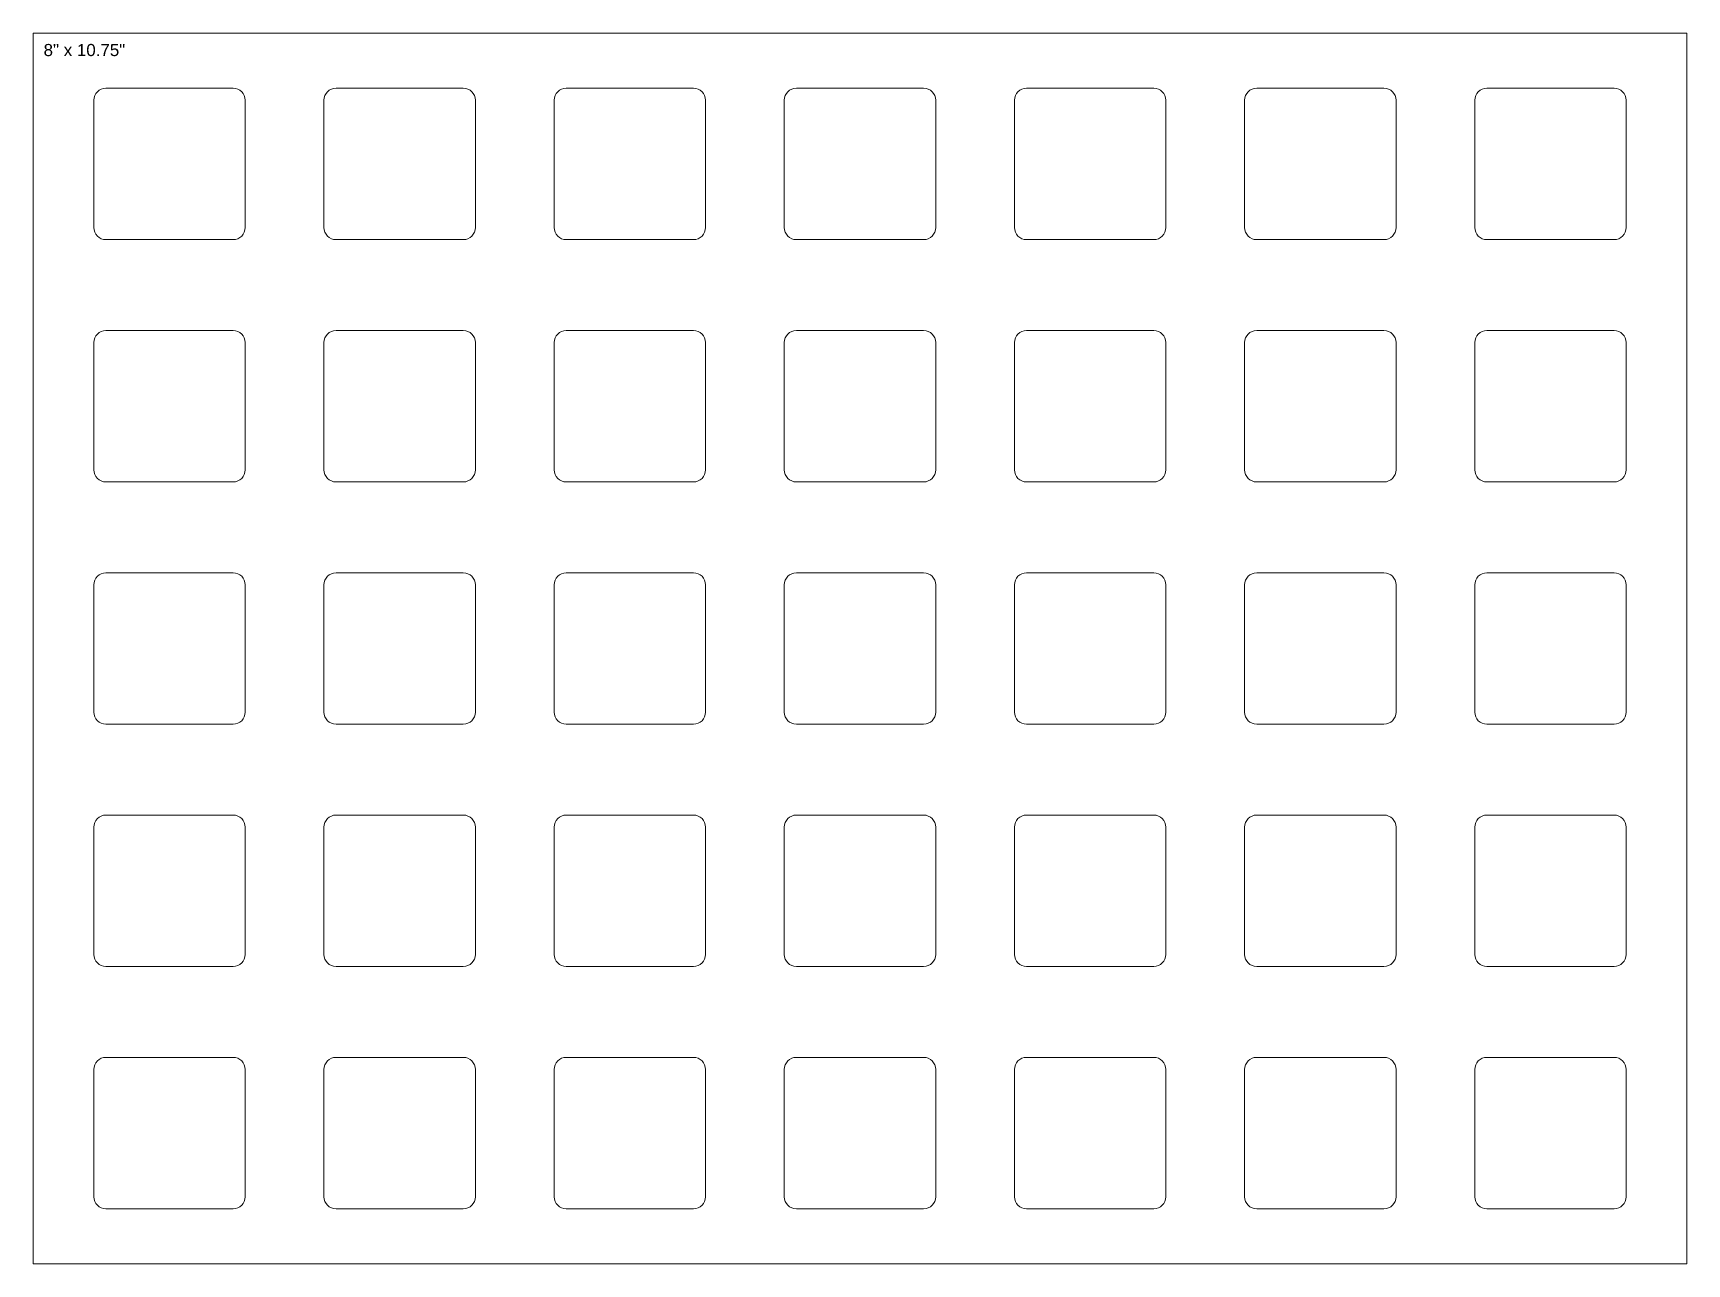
# Model space of a CAD drawing. Header units: millimetres. Extents: x 0 to 273, y 0 to 203.
import ezdxf

# ---------------------------------------------------------------- set-up
doc = ezdxf.new("R2010")
doc.units = ezdxf.units.MM
doc.layers.add('3. Cut (Vector)', color=1, linetype='Continuous', lineweight=5, true_color=0xff0000)
doc.layers.add('4. NP Layout & Text', color=3, linetype='Continuous', lineweight=13, true_color=0x00ff00)
doc.layers.add('5. NP Material Boundary', color=7, linetype='Continuous', lineweight=13)
doc.styles.add('textstyle25', font='')
doc.styles.get('textstyle25').set_extended_font_data('Times New Roman')

# ---------------------------------------------------------------- blocks, each defined once
blk = doc.blocks.new('8x10.75-in')
at = {"layer": '5. NP Material Boundary'}
for p, q in [((273.05, 203.2), (0, 203.2)), ((0, 203.2), (0, 0)), ((273.05, 203.2), (273.05, 0)), ((0, 0), (273.05, 0))]:
    blk.add_line(p, q, dxfattribs=at)
at = {"layer": '4. NP Layout & Text', "insert": (1.74, 200.39), "char_height": 2, "attachment_point": 4, "style": 'textstyle25'}
blk.add_mtext('\\fArial|b0|i0|c0|p0;8" x 10.75"', dxfattribs=at)

msp = doc.modelspace()

# ---------------------------------------------------------------- linework, layer by layer
at = {"layer": '3. Cut (Vector)'}
for p, q in [((33.025, 194.1), (12.025, 194.1)), ((71.025, 194.1), (50.025, 194.1)), ((109.025, 194.1), (88.025, 194.1)), ((147.025, 194.1), (126.025, 194.1)), ((185.025, 194.1), (164.025, 194.1)), ((223.025, 194.1), (202.025, 194.1)), ((261.025, 194.1), (240.025, 194.1)), ((10.025, 192.1), (10.025, 171.1)), ((35.025, 171.1), (35.025, 192.1)), ((48.025, 192.1), (48.025, 171.1)), ((73.025, 171.1), (73.025, 192.1)), ((86.025, 192.1), (86.025, 171.1)), ((111.025, 171.1), (111.025, 192.1)), ((124.025, 192.1), (124.025, 171.1)), ((149.025, 171.1), (149.025, 192.1)), ((162.025, 192.1), (162.025, 171.1)), ((187.025, 171.1), (187.025, 192.1)), ((200.025, 192.1), (200.025, 171.1)), ((225.025, 171.1), (225.025, 192.1)), ((238.025, 192.1), (238.025, 171.1)), ((263.025, 171.1), (263.025, 192.1)), ((12.025, 169.1), (33.025, 169.1)), ((50.025, 169.1), (71.025, 169.1)), ((88.025, 169.1), (109.025, 169.1)), ((126.025, 169.1), (147.025, 169.1)), ((164.025, 169.1), (185.025, 169.1)), ((202.025, 169.1), (223.025, 169.1)), ((240.025, 169.1), (261.025, 169.1)), ((33.025, 154.1), (12.025, 154.1)), ((71.025, 154.1), (50.025, 154.1)), ((109.025, 154.1), (88.025, 154.1)), ((147.025, 154.1), (126.025, 154.1)), ((185.025, 154.1), (164.025, 154.1)), ((223.025, 154.1), (202.025, 154.1)), ((261.025, 154.1), (240.025, 154.1)), ((10.025, 152.1), (10.025, 131.1)), ((35.025, 131.1), (35.025, 152.1)), ((48.025, 152.1), (48.025, 131.1)), ((73.025, 131.1), (73.025, 152.1)), ((86.025, 152.1), (86.025, 131.1)), ((111.025, 131.1), (111.025, 152.1)), ((124.025, 152.1), (124.025, 131.1)), ((149.025, 131.1), (149.025, 152.1)), ((162.025, 152.1), (162.025, 131.1)), ((187.025, 131.1), (187.025, 152.1)), ((200.025, 152.1), (200.025, 131.1)), ((225.025, 131.1), (225.025, 152.1)), ((238.025, 152.1), (238.025, 131.1)), ((263.025, 131.1), (263.025, 152.1)), ((12.025, 129.1), (33.025, 129.1)), ((50.025, 129.1), (71.025, 129.1)), ((88.025, 129.1), (109.025, 129.1)), ((126.025, 129.1), (147.025, 129.1)), ((164.025, 129.1), (185.025, 129.1)), ((202.025, 129.1), (223.025, 129.1)), ((240.025, 129.1), (261.025, 129.1)), ((10.025, 112.1), (10.025, 91.1)), ((33.025, 114.1), (12.025, 114.1)), ((35.025, 91.1), (35.025, 112.1)), ((48.025, 112.1), (48.025, 91.1)), ((71.025, 114.1), (50.025, 114.1)), ((73.025, 91.1), (73.025, 112.1)), ((86.025, 112.1), (86.025, 91.1)), ((109.025, 114.1), (88.025, 114.1)), ((111.025, 91.1), (111.025, 112.1)), ((124.025, 112.1), (124.025, 91.1)), ((147.025, 114.1), (126.025, 114.1)), ((149.025, 91.1), (149.025, 112.1)), ((162.025, 112.1), (162.025, 91.1)), ((185.025, 114.1), (164.025, 114.1)), ((187.025, 91.1), (187.025, 112.1)), ((200.025, 112.1), (200.025, 91.1)), ((223.025, 114.1), (202.025, 114.1)), ((225.025, 91.1), (225.025, 112.1)), ((238.025, 112.1), (238.025, 91.1)), ((261.025, 114.1), (240.025, 114.1)), ((263.025, 91.1), (263.025, 112.1)), ((12.025, 89.1), (33.025, 89.1)), ((50.025, 89.1), (71.025, 89.1)), ((88.025, 89.1), (109.025, 89.1)), ((126.025, 89.1), (147.025, 89.1)), ((164.025, 89.1), (185.025, 89.1)), ((202.025, 89.1), (223.025, 89.1)), ((240.025, 89.1), (261.025, 89.1)), ((33.025, 74.1), (12.025, 74.1)), ((71.025, 74.1), (50.025, 74.1)), ((109.025, 74.1), (88.025, 74.1)), ((147.025, 74.1), (126.025, 74.1)), ((185.025, 74.1), (164.025, 74.1)), ((223.025, 74.1), (202.025, 74.1)), ((261.025, 74.1), (240.025, 74.1)), ((10.025, 72.1), (10.025, 51.1)), ((35.025, 51.1), (35.025, 72.1)), ((48.025, 72.1), (48.025, 51.1)), ((73.025, 51.1), (73.025, 72.1)), ((86.025, 72.1), (86.025, 51.1)), ((111.025, 51.1), (111.025, 72.1)), ((124.025, 72.1), (124.025, 51.1)), ((149.025, 51.1), (149.025, 72.1)), ((162.025, 72.1), (162.025, 51.1)), ((187.025, 51.1), (187.025, 72.1)), ((200.025, 72.1), (200.025, 51.1)), ((225.025, 51.1), (225.025, 72.1)), ((238.025, 72.1), (238.025, 51.1)), ((263.025, 51.1), (263.025, 72.1)), ((12.025, 49.1), (33.025, 49.1)), ((50.025, 49.1), (71.025, 49.1)), ((88.025, 49.1), (109.025, 49.1)), ((126.025, 49.1), (147.025, 49.1)), ((164.025, 49.1), (185.025, 49.1)), ((202.025, 49.1), (223.025, 49.1)), ((240.025, 49.1), (261.025, 49.1)), ((33.025, 34.1), (12.025, 34.1)), ((71.025, 34.1), (50.025, 34.1)), ((109.025, 34.1), (88.025, 34.1)), ((147.025, 34.1), (126.025, 34.1)), ((185.025, 34.1), (164.025, 34.1)), ((223.025, 34.1), (202.025, 34.1)), ((261.025, 34.1), (240.025, 34.1)), ((10.025, 32.1), (10.025, 11.1)), ((35.025, 11.1), (35.025, 32.1)), ((48.025, 32.1), (48.025, 11.1)), ((73.025, 11.1), (73.025, 32.1)), ((86.025, 32.1), (86.025, 11.1)), ((111.025, 11.1), (111.025, 32.1)), ((124.025, 32.1), (124.025, 11.1)), ((149.025, 11.1), (149.025, 32.1)), ((162.025, 32.1), (162.025, 11.1)), ((187.025, 11.1), (187.025, 32.1)), ((200.025, 32.1), (200.025, 11.1)), ((225.025, 11.1), (225.025, 32.1)), ((238.025, 32.1), (238.025, 11.1)), ((263.025, 11.1), (263.025, 32.1)), ((12.025, 9.1), (33.025, 9.1)), ((50.025, 9.1), (71.025, 9.1)), ((88.025, 9.1), (109.025, 9.1)), ((126.025, 9.1), (147.025, 9.1)), ((164.025, 9.1), (185.025, 9.1)), ((202.025, 9.1), (223.025, 9.1)), ((240.025, 9.1), (261.025, 9.1))]:
    msp.add_line(p, q, dxfattribs=at)
for centre, start, end in [((12.025, 192.1), 90, 180), ((33.025, 192.1), 0, 90), ((50.025, 192.1), 90, 180), ((71.025, 192.1), 0, 90), ((88.025, 192.1), 90, 180), ((109.025, 192.1), 0, 90), ((126.025, 192.1), 90, 180), ((147.025, 192.1), 0, 90), ((164.025, 192.1), 90, 180), ((185.025, 192.1), 0, 90), ((202.025, 192.1), 90, 180), ((223.025, 192.1), 0, 90), ((240.025, 192.1), 90, 180), ((261.025, 192.1), 0, 90), ((12.025, 171.1), 180, 270), ((33.025, 171.1), 270, 0), ((50.025, 171.1), 180, 270), ((71.025, 171.1), 270, 0), ((88.025, 171.1), 180, 270), ((109.025, 171.1), 270, 0), ((126.025, 171.1), 180, 270), ((147.025, 171.1), 270, 0), ((164.025, 171.1), 180, 270), ((185.025, 171.1), 270, 0), ((202.025, 171.1), 180, 270), ((223.025, 171.1), 270, 0), ((240.025, 171.1), 180, 270), ((261.025, 171.1), 270, 0), ((12.025, 152.1), 90, 180), ((33.025, 152.1), 0, 90), ((50.025, 152.1), 90, 180), ((71.025, 152.1), 0, 90), ((88.025, 152.1), 90, 180), ((109.025, 152.1), 0, 90), ((126.025, 152.1), 90, 180), ((147.025, 152.1), 0, 90), ((164.025, 152.1), 90, 180), ((185.025, 152.1), 0, 90), ((202.025, 152.1), 90, 180), ((223.025, 152.1), 0, 90), ((240.025, 152.1), 90, 180), ((261.025, 152.1), 0, 90), ((12.025, 131.1), 180, 270), ((33.025, 131.1), 270, 0), ((50.025, 131.1), 180, 270), ((71.025, 131.1), 270, 0), ((88.025, 131.1), 180, 270), ((109.025, 131.1), 270, 0), ((126.025, 131.1), 180, 270), ((147.025, 131.1), 270, 0), ((164.025, 131.1), 180, 270), ((185.025, 131.1), 270, 0), ((202.025, 131.1), 180, 270), ((223.025, 131.1), 270, 0), ((240.025, 131.1), 180, 270), ((261.025, 131.1), 270, 0), ((12.025, 112.1), 90, 180), ((33.025, 112.1), 0, 90), ((50.025, 112.1), 90, 180), ((71.025, 112.1), 0, 90), ((88.025, 112.1), 90, 180), ((109.025, 112.1), 0, 90), ((126.025, 112.1), 90, 180), ((147.025, 112.1), 0, 90), ((164.025, 112.1), 90, 180), ((185.025, 112.1), 0, 90), ((202.025, 112.1), 90, 180), ((223.025, 112.1), 0, 90), ((240.025, 112.1), 90, 180), ((261.025, 112.1), 0, 90), ((12.025, 91.1), 180, 270), ((33.025, 91.1), 270, 0), ((50.025, 91.1), 180, 270), ((71.025, 91.1), 270, 0), ((88.025, 91.1), 180, 270), ((109.025, 91.1), 270, 0), ((126.025, 91.1), 180, 270), ((147.025, 91.1), 270, 0), ((164.025, 91.1), 180, 270), ((185.025, 91.1), 270, 0), ((202.025, 91.1), 180, 270), ((223.025, 91.1), 270, 0), ((240.025, 91.1), 180, 270), ((261.025, 91.1), 270, 0), ((12.025, 72.1), 90, 180), ((33.025, 72.1), 0, 90), ((50.025, 72.1), 90, 180), ((71.025, 72.1), 0, 90), ((88.025, 72.1), 90, 180), ((109.025, 72.1), 0, 90), ((126.025, 72.1), 90, 180), ((147.025, 72.1), 0, 90), ((164.025, 72.1), 90, 180), ((185.025, 72.1), 0, 90), ((202.025, 72.1), 90, 180), ((223.025, 72.1), 0, 90), ((240.025, 72.1), 90, 180), ((261.025, 72.1), 0, 90), ((12.025, 51.1), 180, 270), ((33.025, 51.1), 270, 0), ((50.025, 51.1), 180, 270), ((71.025, 51.1), 270, 0), ((88.025, 51.1), 180, 270), ((109.025, 51.1), 270, 0), ((126.025, 51.1), 180, 270), ((147.025, 51.1), 270, 0), ((164.025, 51.1), 180, 270), ((185.025, 51.1), 270, 0), ((202.025, 51.1), 180, 270), ((223.025, 51.1), 270, 0), ((240.025, 51.1), 180, 270), ((261.025, 51.1), 270, 0), ((12.025, 32.1), 90, 180), ((33.025, 32.1), 0, 90), ((50.025, 32.1), 90, 180), ((71.025, 32.1), 0, 90), ((88.025, 32.1), 90, 180), ((109.025, 32.1), 0, 90), ((126.025, 32.1), 90, 180), ((147.025, 32.1), 0, 90), ((164.025, 32.1), 90, 180), ((185.025, 32.1), 0, 90), ((202.025, 32.1), 90, 180), ((223.025, 32.1), 0, 90), ((240.025, 32.1), 90, 180), ((261.025, 32.1), 0, 90), ((12.025, 11.1), 180, 270), ((33.025, 11.1), 270, 0), ((50.025, 11.1), 180, 270), ((71.025, 11.1), 270, 0), ((88.025, 11.1), 180, 270), ((109.025, 11.1), 270, 0), ((126.025, 11.1), 180, 270), ((147.025, 11.1), 270, 0), ((164.025, 11.1), 180, 270), ((185.025, 11.1), 270, 0), ((202.025, 11.1), 180, 270), ((223.025, 11.1), 270, 0), ((240.025, 11.1), 180, 270), ((261.025, 11.1), 270, 0)]:
    msp.add_arc(centre, 2, start, end, dxfattribs=at)

# ---------------------------------------------------------------- block references
at = {"layer": '4. NP Layout & Text'}
msp.add_blockref('8x10.75-in', (0, 0), dxfattribs=at)

doc.saveas('drawing.dxf')
